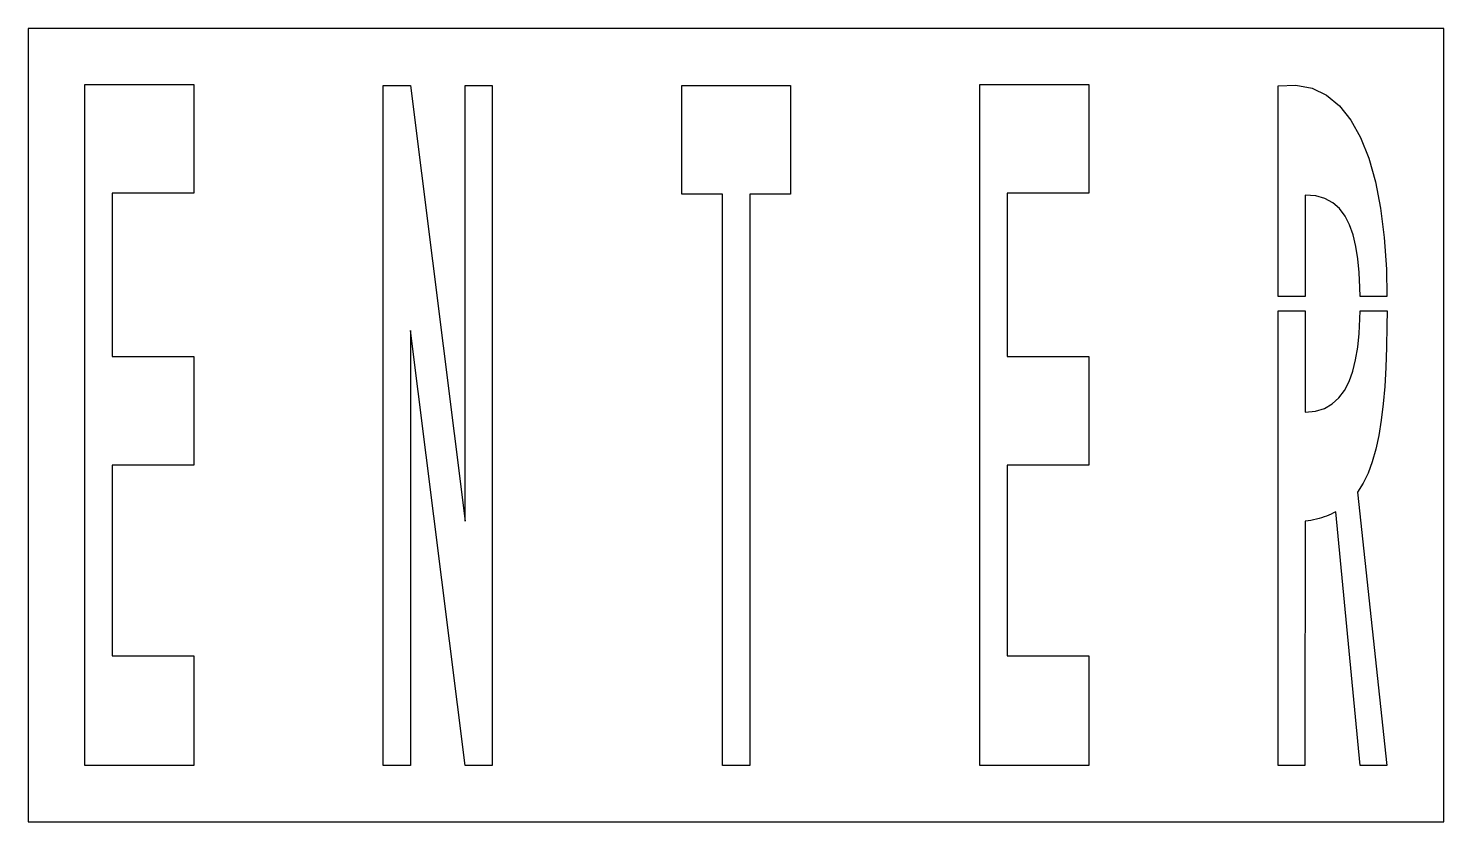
# Model space of a CAD drawing. Extents: x 0 to 75, y 0 to 42.
import ezdxf

# ---------------------------------------------------------------- set-up
doc = ezdxf.new("R2010")
doc.units = 0
doc.layers.add('CUT', color=7, linetype='Continuous')
doc.layers.add('OUTSIDE', color=1, linetype='Continuous')

msp = doc.modelspace()

# ---------------------------------------------------------------- linework, layer by layer
at = {"layer": 'CUT'}
for points in [[(4.4412, 33.267), (4.4412, 24.627), (8.7648, 24.627), (8.7648, 18.867), (4.4412, 18.867), (4.4412, 8.787), (8.7648, 8.787), (8.7648, 2.973), (3.0012, 2.973), (3.0012, 39.027), (8.7648, 39.027), (8.7648, 33.267)], [(51.8658, 24.627), (56.1894, 24.627), (56.1894, 18.867), (51.8658, 18.867), (51.8658, 8.787), (56.1894, 8.787), (56.1894, 2.973), (50.4258, 2.973), (50.4258, 39.027), (56.1894, 39.027), (56.1894, 33.267), (51.8658, 33.267)], [(23.1438, 38.9694), (24.5874, 38.9694), (24.5874, 2.973), (23.1438, 2.973), (20.2494, 25.9986), (20.2494, 2.973), (18.8022, 2.973), (18.8022, 38.9694), (20.2494, 38.9694), (23.1438, 15.915)], [(38.2248, 2.973), (36.7848, 2.973), (36.7848, 33.213), (34.6248, 33.213), (34.6248, 38.973), (40.3884, 38.973), (40.3884, 33.213), (38.2248, 33.213)], [(70.5936, 36.219), (71.0292, 35.1282), (71.382, 33.8754), (71.6556, 32.475), (71.85, 30.9342), (71.9652, 29.2566), (71.9943, 27.8038), (70.5675, 27.8038), (70.5612, 28.2846), (70.5216, 29.0658), (70.4532, 29.7894), (70.3488, 30.4554), (70.2048, 31.0602), (70.014, 31.5966), (69.7764, 32.061), (69.4812, 32.4534), (69.1248, 32.763), (68.7072, 32.9898), (68.2176, 33.1266), (67.656, 33.1734), (67.656, 32.2158), (67.656, 31.2582), (67.656, 30.3006), (67.656, 29.343), (67.656, 28.3854), (67.656, 27.8038), (66.2268, 27.8038), (66.2268, 29.9694), (66.2268, 32.9682), (66.2268, 35.967), (66.2268, 38.9586), (67.1664, 38.9982), (68.0232, 38.8254), (68.79, 38.4546), (69.474, 37.8894), (70.0752, 37.1406)], [(71.9364, 24.0438), (71.8788, 23.043), (71.7996, 22.1142), (71.6952, 21.2502), (71.5656, 20.451), (71.4072, 19.7202), (71.2164, 19.0542), (70.9896, 18.453), (70.7304, 17.9166), (70.428, 17.4414), (71.9904, 2.973), (70.5684, 2.973), (69.2796, 16.4082), (69.1644, 16.347), (69.042, 16.2858), (68.9196, 16.2318), (68.7936, 16.1778), (68.664, 16.131), (68.5308, 16.0878), (68.394, 16.0482), (68.2536, 16.0122), (68.1096, 15.9798), (67.962, 15.951), (67.8108, 15.9258), (67.656, 15.9042), (67.656, 14.8278), (67.656, 13.7514), (67.6524, 12.6714), (67.6524, 11.595), (67.6524, 10.5186), (67.6488, 9.4386), (67.6488, 8.3622), (67.6452, 7.2822), (67.6452, 6.2058), (67.6452, 5.1258), (67.6452, 4.0494), (67.6452, 2.973), (67.5264, 2.973), (67.4076, 2.973), (67.2888, 2.973), (67.17, 2.973), (67.0512, 2.973), (66.936, 2.973), (66.8172, 2.973), (66.6984, 2.973), (66.5832, 2.973), (66.4644, 2.973), (66.3456, 2.973), (66.2268, 2.973), (66.2268, 5.9682), (66.2268, 8.9634), (66.2268, 11.9622), (66.2268, 14.961), (66.2268, 17.9634), (66.2268, 20.9658), (66.2268, 23.9682), (66.2268, 26.9706), (66.2268, 27.0518), (67.656, 27.0518), (67.656, 26.4702), (67.656, 25.5126), (67.656, 24.555), (67.656, 23.5974), (67.656, 22.6398), (67.656, 21.6822), (68.1996, 21.7362), (68.6784, 21.8802), (69.0924, 22.1142), (69.4452, 22.4346), (69.7404, 22.8306), (69.9852, 23.2986), (70.1832, 23.8422), (70.3344, 24.447), (70.4424, 25.1166), (70.518, 25.8438), (70.5612, 26.625), (70.5668, 27.0518), (71.9988, 27.0518), (71.994, 26.2506), (71.9724, 25.113)]]:
    msp.add_lwpolyline(points, close=True, dxfattribs=at)
at = {"layer": 'OUTSIDE'}
msp.add_lwpolyline([(0, 0), (75, 0), (75, 42), (0, 42)], close=True, dxfattribs=at)

doc.saveas('drawing.dxf')
